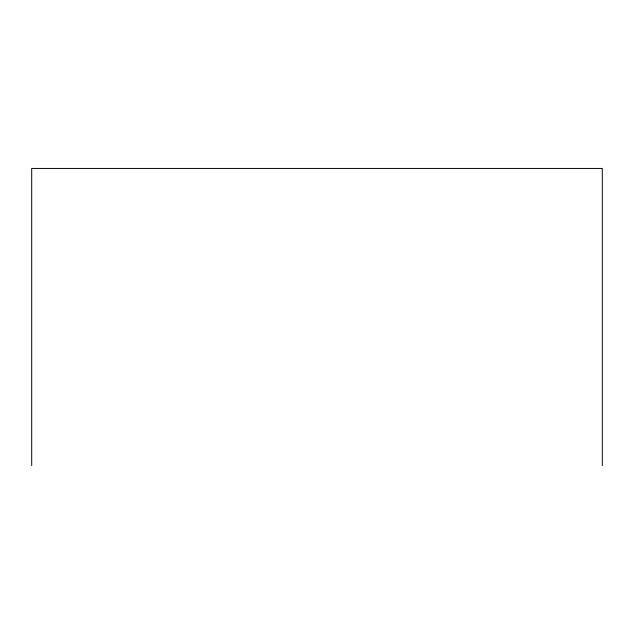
<?xml version="1.0" encoding="UTF-8"?>
<svg xmlns="http://www.w3.org/2000/svg" width="634" height="634" viewBox="0 0 634 634"><rect width="100%" height="100%" fill="white"/><g stroke="black" fill="none" stroke-linecap="round" stroke-linejoin="round"><path stroke-width="0.95" d="M602.3 465.562L602.3 168.438L31.7 168.438L31.7 465.562"/></g></svg>
